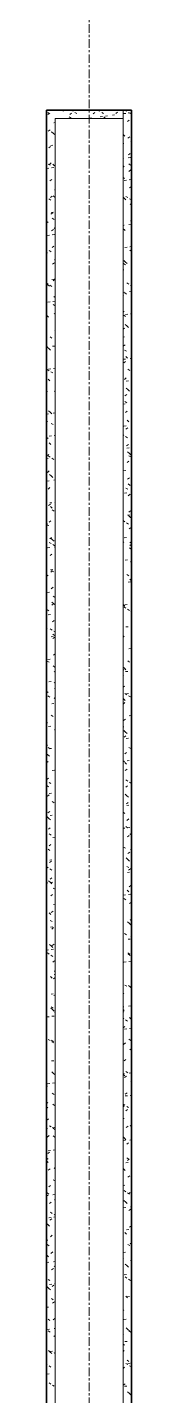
# Model space of a CAD drawing. Header units: millimetres. Extents: x -4948 to 42228, y -4856 to 69378.
# Drawn here: x 5446 to 5571, y 48299 to 50314 of the extents above; entities that cross this region are included whole.
import ezdxf

# ---------------------------------------------------------------- set-up
doc = ezdxf.new("R2010")
doc.units = ezdxf.units.MM
doc.linetypes.add('Линия сетки', pattern=[22.225, 12.7, -3.175, 3.175, -3.175])
for name, color, linetype, lineweight in [('A-WALL', 113, 'Continuous', 13), ('A-WALL-PATT', 111, 'Continuous', 13), ('I-WALL', 2, 'Continuous', 13), ('S-GRID', 1, 'Continuous', 30)]:
    doc.layers.add(name, color=color, linetype=linetype, lineweight=lineweight)

# ---------------------------------------------------------------- blocks, each defined once
blk = doc.blocks.new('27ELB-RD-AR-0000-BIM_rvt-1-1 этаж отм_ _0_000 лотки')
at = {"layer": 'A-WALL', "color": 252, "lineweight": 9}
for p, q in [((5558.9, 50192.1), (5558.9, 50179.6)), ((5558.9, 50192.1), (5558.9, 50179.6)), ((5558.9, 50179.6), (5458.9, 50179.6)), ((5458.9, 50179.6), (5458.9, 44592.1)), ((5558.9, 50179.6), (5558.9, 47562.1))]:
    blk.add_line(p, q, dxfattribs=at)
at = {"layer": 'A-WALL-PATT', "color": 252, "linetype": 'Continuous', "lineweight": 9}
for p, q in [((5469.5, 50192.1), (5471.4, 50190.4)), ((5482.8, 50192.1), (5485.4, 50190.4)), ((5519.8, 50192.1), (5520.6, 50191.4)), ((5522.4, 50192.1), (5525, 50190.5)), ((5562.1, 50192.1), (5564.5, 50190.6)), ((5570.2, 50192.1), (5571.3, 50191.1)), ((5571.3, 50191.1), (5571.3, 50191.1)), ((5571.3, 50191.1), (5571.4, 50191)), ((5448.1, 50185.7), (5450.8, 50187.8)), ((5448.4, 50188.7), (5451.2, 50186.9)), ((5457.2, 50173.4), (5458.9, 50173.7)), ((5479.9, 50182.5), (5482.4, 50180.2)), ((5480.6, 50185.6), (5483.2, 50187.6)), ((5488, 50188.8), (5490.8, 50187)), ((5509.1, 50180.3), (5512.4, 50180.7)), ((5514.9, 50186.8), (5517.6, 50188.9)), ((5525.5, 50182.4), (5528.9, 50182.9)), ((5527.5, 50188.9), (5530.3, 50187.1)), ((5530.8, 50182.1), (5533.1, 50179.9)), ((5533, 50183.4), (5536.3, 50183.9)), ((5533.1, 50179.9), (5533.1, 50179.9)), ((5533.1, 50179.9), (5533.5, 50179.6)), ((5543.3, 50184.8), (5546.6, 50185.2)), ((5548.1, 50187.2), (5550.8, 50189.3)), ((5559.7, 50187), (5563.1, 50187.4)), ((5565.3, 50175.3), (5568, 50177.4)), ((5567, 50188.9), (5569.9, 50187.1)), ((5567.2, 50187.9), (5570.5, 50188.4)), ((5448.9, 50161.3), (5451.6, 50163.3)), ((5453.3, 50160.3), (5456.1, 50158.5)), ((5454.4, 50159.8), (5456.7, 50157.6)), ((5456.7, 50157.6), (5456.7, 50157.6)), ((5456.7, 50157.6), (5458.9, 50155.7)), ((5458.7, 50156.9), (5458.9, 50156.8)), ((5558.9, 50156.3), (5559.1, 50156.1)), ((5559.1, 50156.1), (5559.1, 50156.1)), ((5559.1, 50156.1), (5561.6, 50153.8)), ((5566.1, 50150.9), (5568.8, 50152.9)), ((5449.7, 50136.8), (5452.4, 50138.8)), ((5452.5, 50139.9), (5455.8, 50140.4)), ((5558.9, 50143.6), (5559.9, 50143)), ((5570.2, 50145.9), (5571.4, 50144.9)), ((5446.4, 50121), (5447.1, 50120.4)), ((5448.6, 50112.8), (5451.5, 50111)), ((5450.5, 50112.3), (5453.2, 50114.4)), ((5455.6, 50112.5), (5458.1, 50110.2)), ((5558.9, 50121.1), (5559.7, 50121.2)), ((5558.9, 50110.2), (5560.5, 50108.7)), ((5566.7, 50122.1), (5570, 50122.5)), ((5566.9, 50126.4), (5569.6, 50128.4)), ((5567.3, 50113), (5570.1, 50111.2)), ((5446.4, 50106.3), (5449.7, 50106.7)), ((5451.3, 50087.9), (5454, 50089.9)), ((5453.8, 50107.2), (5457.2, 50107.7)), ((5558.9, 50093.1), (5561.1, 50091.7)), ((5560.7, 50088.4), (5564, 50088.9)), ((5567.7, 50101.9), (5570.4, 50104)), ((5568.1, 50089.4), (5571.4, 50089.8)), ((5570.7, 50099.4), (5571.4, 50098.7)), ((5458.1, 50074.9), (5458.9, 50075)), ((5568.5, 50077.5), (5571.2, 50079.5)), ((5446.4, 50063.7), (5447.4, 50063.1)), ((5449.9, 50061.4), (5452.7, 50059.6)), ((5452.1, 50063.4), (5454.8, 50065.4)), ((5456.1, 50065.9), (5458.5, 50063.8)), ((5458.5, 50063.8), (5458.5, 50063.8)), ((5458.5, 50063.8), (5458.9, 50063.4)), ((5558.9, 50064.1), (5560.9, 50062.2)), ((5558.9, 50055.3), (5559.3, 50055.4)), ((5560.9, 50062.2), (5560.9, 50062.2)), ((5560.9, 50062.2), (5563.3, 50060)), ((5563.2, 50065.1), (5566, 50063.3)), ((5568.5, 50061.7), (5571.4, 50059.9)), ((5569.3, 50053), (5571.4, 50054.6)), ((5446.4, 50040.5), (5446.4, 50040.5)), ((5446.4, 50028.7), (5448.8, 50026.5)), ((5452.9, 50038.9), (5455.6, 50041)), ((5453.4, 50041.4), (5456.7, 50041.9)), ((5454.8, 50033.1), (5457.6, 50031.3)), ((5570.1, 50028.5), (5571.4, 50029.5)), ((5447.3, 50007.7), (5450.7, 50008.2)), ((5453.7, 50014.4), (5456.4, 50016.5)), ((5454.8, 50008.7), (5458.1, 50009.2)), ((5457.4, 50018.7), (5458.9, 50017.3)), ((5558.9, 50022.4), (5560.7, 50022.7)), ((5558.9, 50017.3), (5561.3, 50015.7)), ((5559.8, 50017.1), (5562.2, 50014.8)), ((5567.7, 50023.6), (5571, 50024)), ((5454.5, 49990), (5457.2, 49992)), ((5561.6, 49989.9), (5564.9, 49990.3)), ((5569, 49990.9), (5571.4, 49991.2)), ((5570.9, 50004), (5571.4, 50004.4)), ((5446.4, 49982.6), (5447.7, 49981.4)), ((5450.1, 49985.5), (5453, 49983.7)), ((5457.9, 49972.1), (5458.9, 49971.2)), ((5560.3, 49970.5), (5562.6, 49968.4)), ((5562.6, 49968.4), (5562.6, 49968.4)), ((5562.6, 49968.4), (5565.1, 49966.1)), ((5568.8, 49985.7), (5571.4, 49984.1)), ((5455.3, 49965.5), (5458, 49967.5)), ((5558.9, 49956.7), (5560.2, 49956.8)), ((5559.7, 49966.2), (5562.6, 49964.4)), ((5446.4, 49941.8), (5447.3, 49942)), ((5446.4, 49937.4), (5448.8, 49935.8)), ((5446.4, 49936.5), (5448.1, 49934.9)), ((5448.1, 49934.9), (5448.1, 49934.9)), ((5448.1, 49934.9), (5450.5, 49932.7)), ((5451.4, 49934.2), (5454.2, 49932.4)), ((5454.3, 49942.9), (5457.7, 49943.3)), ((5456.1, 49941), (5458.8, 49943.1)), ((5564.6, 49937.8), (5567.5, 49936)), ((5570, 49934.4), (5571.4, 49933.5)), ((5448.3, 49909.2), (5451.6, 49909.7)), ((5455.7, 49910.2), (5458.9, 49910.6)), ((5456.9, 49916.6), (5458.9, 49918.1)), ((5558.9, 49923.8), (5561.6, 49924.1)), ((5558.9, 49919.5), (5559.6, 49920.1)), ((5561.5, 49923.2), (5564, 49921)), ((5568.6, 49925.1), (5571.4, 49925.4)), ((5447, 49889.8), (5449.4, 49887.5)), ((5456.3, 49905.8), (5458.9, 49904.1)), ((5457.7, 49892.1), (5458.9, 49893)), ((5558.9, 49894.5), (5560.4, 49895.6)), ((5560, 49890.2), (5562.8, 49888.4)), ((5562.6, 49891.4), (5565.9, 49891.8)), ((5570, 49892.4), (5571.4, 49892.5)), ((5446.4, 49876.1), (5446.9, 49876.2)), ((5458.5, 49867.6), (5458.9, 49867.9)), ((5558.9, 49869.4), (5561.2, 49871.2)), ((5562, 49876.7), (5564.3, 49874.5)), ((5564.3, 49874.5), (5564.3, 49874.5)), ((5564.3, 49874.5), (5566.8, 49872.3)), ((5451.6, 49858.2), (5454.4, 49856.4)), ((5558.9, 49858), (5561.2, 49858.3)), ((5570.2, 49858.4), (5571.4, 49857.7)), ((5446.4, 49843.2), (5448.3, 49843.5)), ((5447.5, 49843.2), (5449.8, 49841.1)), ((5449.8, 49841.1), (5449.8, 49841.1)), ((5449.8, 49841.1), (5452.3, 49838.8)), ((5455.3, 49844.4), (5458.6, 49844.8)), ((5559.3, 49844.7), (5562, 49846.7)), ((5561.2, 49838.9), (5564.1, 49837.1)), ((5563.2, 49829.4), (5565.7, 49827.1)), ((5569.5, 49826.5), (5571.4, 49826.8)), ((5447.5, 49810.3), (5450.3, 49808.5)), ((5449.2, 49810.7), (5452.6, 49811.1)), ((5452.8, 49806.9), (5455.7, 49805.1)), ((5456.7, 49811.7), (5458.9, 49812)), ((5559.2, 49825.2), (5562.5, 49825.6)), ((5560.1, 49820.2), (5562.8, 49822.2)), ((5566.1, 49810.5), (5569, 49808.7)), ((5448.7, 49796), (5451.2, 49793.7)), ((5560.9, 49795.7), (5563.6, 49797.8)), ((5563.5, 49792.9), (5566.8, 49793.3)), ((5570.9, 49793.8), (5571.4, 49793.9)), ((5446.4, 49783.1), (5446.4, 49783.1)), ((5446.4, 49777.4), (5447.8, 49777.6)), ((5457.7, 49778.5), (5458.9, 49777.8)), ((5561.7, 49771.2), (5564.4, 49773.3)), ((5563.7, 49782.8), (5566.1, 49780.7)), ((5566.1, 49780.7), (5566.1, 49780.7)), ((5566.1, 49780.7), (5568.5, 49778.4)), ((5446.4, 49758), (5447.2, 49758.6)), ((5449.2, 49749.4), (5451.5, 49747.2)), ((5451.5, 49747.2), (5451.5, 49747.2)), ((5451.5, 49747.2), (5454, 49745)), ((5456.2, 49745.9), (5458.9, 49746.2)), ((5558.9, 49759.4), (5562.1, 49759.8)), ((5561.5, 49762.9), (5564.3, 49761.1)), ((5562.5, 49746.8), (5565.2, 49748.8)), ((5446.4, 49744.6), (5449.2, 49744.9)), ((5446.4, 49732.9), (5448, 49734.2)), ((5453.1, 49730.9), (5455.9, 49729.1)), ((5560.2, 49726.7), (5563.5, 49727.1)), ((5565, 49735.5), (5567.4, 49733.3)), ((5570.5, 49728), (5571.4, 49728.1)), ((5446.4, 49709.9), (5446.9, 49709.6)), ((5446.4, 49707.8), (5448.8, 49709.7)), ((5450.2, 49712.2), (5453.5, 49712.6)), ((5457.6, 49713.2), (5458.9, 49713.3)), ((5558.9, 49714.1), (5560.2, 49713.2)), ((5562.7, 49711.6), (5565.5, 49709.8)), ((5563.3, 49722.3), (5566, 49724.3)), ((5450.4, 49702.1), (5452.9, 49699.8)), ((5564.1, 49697.8), (5566.8, 49699.9)), ((5564.4, 49694.3), (5567.8, 49694.8)), ((5565.5, 49689), (5567.8, 49686.8)), ((5567.8, 49686.8), (5567.8, 49686.8)), ((5567.8, 49686.8), (5570.3, 49684.6)), ((5446.4, 49678.8), (5448.8, 49679.1)), ((5447, 49683.2), (5449.6, 49685.2)), ((5449, 49683), (5451.8, 49681.2)), ((5454.3, 49679.6), (5457.1, 49677.8)), ((5564.9, 49673.4), (5567.6, 49675.4)), ((5567.6, 49683.2), (5570.4, 49681.4)), ((5446.8, 49646), (5450.2, 49646.4)), ((5447.8, 49658.7), (5450.4, 49660.8)), ((5450.9, 49655.5), (5453.3, 49653.4)), ((5453.3, 49653.4), (5453.3, 49653.4)), ((5453.3, 49653.4), (5455.7, 49651.1)), ((5457.2, 49647.3), (5458.9, 49647.6)), ((5559.7, 49660.8), (5563, 49661.3)), ((5565.7, 49648.9), (5568.4, 49650.9)), ((5446.4, 49634.1), (5447.1, 49633.6)), ((5448.6, 49634.2), (5451.2, 49636.3)), ((5561.1, 49628.1), (5564.4, 49628.6)), ((5562.9, 49635.7), (5565.8, 49633.9)), ((5566.5, 49624.4), (5569.2, 49626.5)), ((5566.7, 49641.7), (5569.2, 49639.4)), ((5449.4, 49609.8), (5452, 49611.8)), ((5451.1, 49613.7), (5454.4, 49614.1)), ((5452.2, 49608.3), (5454.6, 49606)), ((5458.5, 49614.6), (5458.9, 49614.7)), ((5450.2, 49585.3), (5452.8, 49587.3)), ((5454.6, 49603.6), (5457.4, 49601.8)), ((5558.9, 49587.7), (5561.7, 49585.9)), ((5565.4, 49595.8), (5568.7, 49596.3)), ((5567.2, 49595.1), (5569.5, 49593)), ((5567.3, 49600), (5570, 49602)), ((5569.5, 49593), (5569.5, 49593)), ((5569.5, 49593), (5571.4, 49591.3)), ((5446.4, 49583.6), (5448.4, 49582.3)), ((5446.4, 49580.1), (5449.7, 49580.6)), ((5564.2, 49584.3), (5567, 49582.5)), ((5568.1, 49575.5), (5570.8, 49577.5)), ((5447.8, 49547.4), (5451.1, 49547.9)), ((5450.4, 49555.7), (5453.3, 49553.9)), ((5451, 49560.8), (5453.6, 49562.9)), ((5452.7, 49561.7), (5455, 49559.5)), ((5455, 49559.5), (5455, 49559.5)), ((5455, 49559.5), (5457.5, 49557.3)), ((5455.8, 49552.3), (5458.6, 49550.5)), ((5458.1, 49548.8), (5458.9, 49548.9)), ((5558.9, 49556.6), (5559.9, 49555.7)), ((5560.7, 49562.3), (5564, 49562.7)), ((5568.4, 49547.8), (5570.9, 49545.6)), ((5568.9, 49551), (5571.4, 49552.9)), ((5569.1, 49555.9), (5571.4, 49554.5)), ((5451.8, 49536.4), (5454.4, 49538.4)), ((5562, 49529.6), (5565.4, 49530)), ((5569.7, 49526.5), (5571.4, 49527.8)), ((5446.4, 49507.8), (5448.6, 49506.4)), ((5452.1, 49515.1), (5455.4, 49515.6)), ((5452.6, 49511.9), (5455.2, 49513.9)), ((5453.9, 49514.4), (5456.4, 49512.1)), ((5564.4, 49508.4), (5567.3, 49506.6)), ((5453.4, 49487.4), (5456, 49489.5)), ((5566.3, 49497.3), (5569.7, 49497.7)), ((5568.9, 49501.3), (5571.3, 49499.1)), ((5570.5, 49502.1), (5571.4, 49502.7)), ((5571.3, 49499.1), (5571.3, 49499.1)), ((5571.3, 49499.1), (5571.4, 49499)), ((5447.3, 49481.6), (5450.7, 49482.1)), ((5454.2, 49463), (5456.8, 49465)), ((5454.4, 49467.8), (5456.7, 49465.7)), ((5456, 49476.4), (5458.9, 49474.6)), ((5456.7, 49465.7), (5456.7, 49465.7)), ((5456.7, 49465.7), (5458.9, 49463.7)), ((5558.9, 49464.4), (5559.1, 49464.1)), ((5559.1, 49464.1), (5559.1, 49464.1)), ((5559.1, 49464.1), (5561.6, 49461.8)), ((5561.6, 49463.8), (5564.9, 49464.2)), ((5571.3, 49477.6), (5571.4, 49477.6)), ((5447, 49456.8), (5449.8, 49455)), ((5448.7, 49448.9), (5452, 49449.4)), ((5560.3, 49460.5), (5563.1, 49458.7)), ((5565.7, 49457.1), (5568.5, 49455.3)), ((5570.2, 49454), (5571.4, 49452.9)), ((5446.4, 49429.1), (5447.1, 49428.4)), ((5451.9, 49428.4), (5454.7, 49426.6)), ((5455, 49438.5), (5457.6, 49440.5)), ((5457.3, 49425), (5458.9, 49424)), ((5558.9, 49430.5), (5558.9, 49430.5)), ((5563, 49431.1), (5566.3, 49431.5)), ((5570.6, 49428.7), (5571.4, 49428.2)), ((5453, 49416.6), (5456.3, 49417)), ((5455.6, 49420.6), (5458.1, 49418.3)), ((5455.8, 49414), (5458.4, 49416.1)), ((5558.9, 49418.2), (5560.5, 49416.7)), ((5570.7, 49407.4), (5571.4, 49406.8)), ((5448.3, 49383.1), (5451.6, 49383.5)), ((5456.6, 49389.5), (5458.9, 49391.3)), ((5558.9, 49392.8), (5559.3, 49393.1)), ((5567.3, 49398.8), (5570.6, 49399.2)), ((5447.3, 49380.9), (5450.1, 49379.1)), ((5456.1, 49374), (5458.5, 49371.8)), ((5457.4, 49365.1), (5458.9, 49366.2)), ((5458.5, 49371.8), (5458.5, 49371.8)), ((5458.5, 49371.8), (5458.9, 49371.5)), ((5558.9, 49372.1), (5560.9, 49370.3)), ((5558.9, 49367.7), (5560.1, 49368.6)), ((5560.9, 49370.3), (5560.9, 49370.3)), ((5560.9, 49370.3), (5563.3, 49368)), ((5562.5, 49365.3), (5565.9, 49365.7)), ((5565.9, 49381.1), (5568.7, 49379.3)), ((5449.7, 49350.4), (5453, 49350.8)), ((5457.5, 49349.1), (5458.9, 49348.2)), ((5558.9, 49360.3), (5559.7, 49359.8)), ((5558.9, 49342.6), (5560.9, 49344.1)), ((5446.4, 49336.8), (5448.8, 49334.6)), ((5448.5, 49329.6), (5451.3, 49327.8)), ((5457.4, 49326.7), (5458.9, 49325.3)), ((5458.2, 49340.6), (5458.9, 49341.1)), ((5558.9, 49331.9), (5559.8, 49332)), ((5559.8, 49325.1), (5562.2, 49322.9)), ((5561.8, 49333.2), (5564.6, 49331.4)), ((5563.9, 49332.6), (5567.2, 49333)), ((5567.1, 49329.8), (5570, 49328)), ((5454, 49318.1), (5457.3, 49318.5)), ((5559, 49317.6), (5561.7, 49319.7)), ((5446.4, 49290.7), (5447.7, 49289.4)), ((5449.2, 49284.6), (5452.5, 49285)), ((5453.4, 49301.2), (5456.2, 49299.4)), ((5458.7, 49297.8), (5458.9, 49297.7)), ((5558.9, 49284.5), (5560, 49283.8)), ((5559.8, 49293.2), (5562.5, 49295.2)), ((5568.2, 49300.2), (5571.4, 49300.7)), ((5446.4, 49281.4), (5447.1, 49281.9)), ((5457.9, 49280.1), (5458.9, 49279.2)), ((5560.3, 49278.6), (5562.6, 49276.4)), ((5560.6, 49268.7), (5563.3, 49270.7)), ((5562.6, 49276.4), (5562.6, 49276.4)), ((5562.6, 49276.4), (5565.1, 49274.1)), ((5563.5, 49266.7), (5566.8, 49267.2)), ((5446.4, 49256.3), (5447.9, 49257.5)), ((5446.4, 49251.3), (5446.5, 49251.3)), ((5446.4, 49244.5), (5448.1, 49243)), ((5448.1, 49243), (5448.1, 49243)), ((5448.1, 49243), (5450.5, 49240.7)), ((5448.7, 49253.6), (5451.6, 49251.8)), ((5450.6, 49251.9), (5453.9, 49252.3)), ((5561.4, 49244.2), (5564.1, 49246.3)), ((5567.4, 49253.8), (5570.2, 49252)), ((5446.4, 49231.2), (5448.7, 49233)), ((5558.9, 49234), (5561.2, 49232.5)), ((5558.9, 49233.2), (5560.8, 49233.5)), ((5561.5, 49231.3), (5564, 49229)), ((5564.9, 49234), (5568.2, 49234.5)), ((5446.4, 49204.6), (5447.4, 49203.9)), ((5446.9, 49206.5), (5449.5, 49208.5)), ((5450, 49202.3), (5452.8, 49200.5)), ((5454.9, 49219.6), (5458.2, 49220)), ((5562.2, 49219.7), (5564.9, 49221.8)), ((5563.3, 49205.9), (5566.1, 49204.1)), ((5568.6, 49202.5), (5571.4, 49200.7)), ((5447, 49197.8), (5449.4, 49195.6)), ((5447.7, 49182), (5450.3, 49184.1)), ((5450.2, 49186.1), (5453.5, 49186.5)), ((5562, 49184.7), (5564.3, 49182.6)), ((5563, 49195.3), (5565.7, 49197.3)), ((5564.3, 49182.6), (5564.3, 49182.6)), ((5564.3, 49182.6), (5566.8, 49180.3)), ((5569.2, 49201.7), (5571.4, 49202)), ((5454.9, 49173.9), (5457.7, 49172.1)), ((5563.8, 49170.8), (5566.5, 49172.8)), ((5564.4, 49168.2), (5567.7, 49168.7)), ((5446.4, 49152.7), (5447.5, 49152.8)), ((5447.5, 49151.3), (5449.8, 49149.1)), ((5448.5, 49157.6), (5451.1, 49159.6)), ((5449.8, 49149.1), (5449.8, 49149.1)), ((5449.8, 49149.1), (5452.3, 49146.9)), ((5451.5, 49153.4), (5454.9, 49153.8)), ((5558.9, 49158.2), (5561.4, 49156.5)), ((5564.6, 49146.3), (5567.3, 49148.4)), ((5449.3, 49133.1), (5451.9, 49135.1)), ((5450.2, 49126.3), (5453, 49124.5)), ((5558.9, 49134.6), (5561.7, 49135)), ((5563.2, 49137.4), (5565.7, 49135.2)), ((5565.4, 49121.9), (5568.1, 49123.9)), ((5565.8, 49135.5), (5569.1, 49136)), ((5568.9, 49126.5), (5571.4, 49124.9)), ((5448.7, 49104), (5451.2, 49101.7)), ((5450.1, 49108.6), (5452.7, 49110.7)), ((5455.8, 49121), (5458.9, 49121.4)), ((5559.8, 49107), (5562.7, 49105.2)), ((5570.1, 49103.2), (5571.4, 49103.4)), ((5450.9, 49084.1), (5453.5, 49086.2)), ((5451.1, 49087.5), (5454.4, 49088)), ((5563.7, 49090.9), (5566.1, 49088.7)), ((5566.1, 49088.7), (5566.1, 49088.7)), ((5566.1, 49088.7), (5568.5, 49086.4)), ((5566.2, 49097.4), (5568.9, 49099.4)), ((5446.4, 49078.2), (5448.9, 49076.6)), ((5451.4, 49075), (5454.3, 49073.2)), ((5451.7, 49059.7), (5454.3, 49061.7)), ((5564.7, 49078.6), (5567.6, 49076.8)), ((5565.4, 49069.7), (5568.7, 49070.1)), ((5567, 49072.9), (5569.7, 49075)), ((5570.1, 49075.2), (5571.4, 49074.4)), ((5446.4, 49054), (5448.4, 49054.3)), ((5449.2, 49057.4), (5451.5, 49055.3)), ((5451.5, 49055.3), (5451.5, 49055.3)), ((5451.5, 49055.3), (5454, 49053)), ((5452.5, 49054.8), (5455.8, 49055.3)), ((5456.3, 49046.6), (5458.9, 49045)), ((5565, 49043.6), (5567.4, 49041.3)), ((5567.8, 49048.5), (5570.5, 49050.5)), ((5452.5, 49035.2), (5455.1, 49037.2)), ((5456.8, 49022.5), (5458.9, 49022.8)), ((5559.3, 49036), (5562.7, 49036.5)), ((5560.1, 49031.1), (5562.9, 49029.3)), ((5566.8, 49037), (5570.1, 49037.4)), ((5568.6, 49024), (5571.3, 49026)), ((5450.4, 49010.1), (5452.9, 49007.9)), ((5453.3, 49010.7), (5455.9, 49012.8)), ((5569.4, 48999.5), (5571.4, 49001)), ((5571.1, 49004.7), (5571.4, 49004.7)), ((5451.7, 48999), (5454.5, 48997.2)), ((5452, 48989), (5455.4, 48989.4)), ((5454.1, 48986.3), (5456.7, 48988.3)), ((5565.5, 48997), (5567.8, 48994.9)), ((5567.8, 48994.9), (5567.8, 48994.9)), ((5567.8, 48994.9), (5570.3, 48992.6)), ((5570.3, 48999.2), (5571.4, 48998.6)), ((5450.9, 48963.6), (5453.3, 48961.4)), ((5453.3, 48961.4), (5453.3, 48961.4)), ((5453.3, 48961.4), (5455.7, 48959.2)), ((5454.9, 48961.8), (5457.5, 48963.8)), ((5558.9, 48970.2), (5559.3, 48970.2)), ((5561.3, 48979.7), (5564.1, 48977.9)), ((5566.3, 48971.2), (5569.6, 48971.6)), ((5570.2, 48975), (5571.4, 48975.9)), ((5446.4, 48955.4), (5449.3, 48955.8)), ((5447.6, 48951.1), (5450.4, 48949.3)), ((5452.9, 48947.7), (5455.7, 48945.9)), ((5453.4, 48956.3), (5456.8, 48956.7)), ((5566.2, 48951.3), (5569, 48949.5)), ((5566.7, 48949.7), (5569.2, 48947.5)), ((5571, 48950.6), (5571.4, 48950.8)), ((5455.7, 48937.3), (5458.3, 48939.4)), ((5457.7, 48924), (5458.9, 48924.1)), ((5560.3, 48937.5), (5563.6, 48937.9)), ((5567.7, 48938.5), (5571, 48938.9)), ((5452.2, 48916.3), (5454.6, 48914)), ((5456.5, 48912.8), (5458.9, 48914.7)), ((5457.8, 48919.3), (5458.9, 48918.7)), ((5558.9, 48916.2), (5559.2, 48916.4)), ((5558.9, 48904.4), (5558.9, 48904.4)), ((5561.6, 48903.8), (5564.4, 48902)), ((5567.2, 48903.2), (5569.5, 48901)), ((5569.5, 48901), (5569.5, 48901)), ((5569.5, 48901), (5571.4, 48899.3)), ((5453, 48890.5), (5456.3, 48890.9)), ((5457.3, 48888.4), (5458.9, 48889.6)), ((5558.9, 48891.1), (5560, 48891.9)), ((5452.7, 48869.7), (5455, 48867.6)), ((5453.2, 48871.8), (5456, 48869.9)), ((5455, 48867.6), (5455, 48867.6)), ((5455, 48867.6), (5457.5, 48865.3)), ((5458.1, 48863.9), (5458.9, 48864.5)), ((5558.9, 48871.5), (5560.2, 48871.7)), ((5558.9, 48866), (5560.8, 48867.4)), ((5558.9, 48864.7), (5559.9, 48863.7)), ((5567.2, 48872.6), (5570.6, 48873.1)), ((5446.4, 48850.8), (5447, 48850.4)), ((5447, 48856.8), (5450.3, 48857.2)), ((5454.4, 48857.8), (5457.7, 48858.2)), ((5558.9, 48855), (5560.3, 48854.1)), ((5558.9, 48840.9), (5561.6, 48843)), ((5561.2, 48839), (5564.6, 48839.4)), ((5562.8, 48852.4), (5565.6, 48850.6)), ((5568.4, 48855.9), (5570.9, 48853.6)), ((5568.6, 48839.9), (5571.4, 48840.3)), ((5449, 48823.8), (5451.9, 48822)), ((5453.9, 48822.4), (5456.4, 48820.2)), ((5454.4, 48820.4), (5457.2, 48818.6)), ((5458.7, 48825.5), (5458.9, 48825.5)), ((5567.7, 48824.1), (5570.5, 48822.3)), ((5558.9, 48805.8), (5559.8, 48805.9)), ((5559.7, 48816.5), (5562.4, 48818.5)), ((5568.9, 48809.3), (5571.3, 48807.2)), ((5571.3, 48807.2), (5571.3, 48807.2)), ((5571.3, 48807.2), (5571.4, 48807.1)), ((5446.4, 48791), (5446.9, 48791)), ((5446.4, 48779.7), (5446.8, 48780)), ((5453.9, 48792), (5457.3, 48792.4)), ((5560.5, 48792), (5563.2, 48794)), ((5446.4, 48775), (5447.2, 48774.5)), ((5454.4, 48775.9), (5456.7, 48773.7)), ((5455.3, 48759.3), (5458.6, 48759.7)), ((5456.7, 48773.7), (5456.7, 48773.7)), ((5456.7, 48773.7), (5458.9, 48771.8)), ((5558.9, 48772.9), (5561.2, 48773.2)), ((5558.9, 48772.4), (5559.1, 48772.2)), ((5559.1, 48772.2), (5559.1, 48772.2)), ((5559.1, 48772.2), (5561.6, 48769.9)), ((5561.3, 48767.5), (5564, 48769.6)), ((5563, 48776.5), (5565.9, 48774.7)), ((5568.2, 48774.1), (5571.4, 48774.5)), ((5570.2, 48762), (5571.4, 48760.9)), ((5446.4, 48754.6), (5447.6, 48755.5)), ((5447.9, 48758.3), (5451.2, 48758.7)), ((5454.6, 48744.5), (5457.5, 48742.7)), ((5562.1, 48743.1), (5564.8, 48745.1)), ((5562.2, 48740.5), (5565.5, 48740.9)), ((5569.6, 48741.4), (5571.4, 48741.7)), ((5446.4, 48737.1), (5447.1, 48736.5)), ((5446.4, 48729.5), (5448.4, 48731)), ((5446.4, 48725.2), (5446.5, 48725.2)), ((5446.4, 48724.5), (5448.4, 48723.1)), ((5455.6, 48728.6), (5458.1, 48726.3)), ((5558.9, 48728.6), (5561.7, 48726.8)), ((5558.9, 48726.3), (5560.5, 48724.8)), ((5562.9, 48718.6), (5565.6, 48720.6)), ((5564.3, 48725.2), (5567.1, 48723.4)), ((5446.5, 48704.5), (5449.2, 48706.6)), ((5558.9, 48707.1), (5560.7, 48707.4)), ((5570.7, 48715.5), (5571.4, 48714.8)), ((5446.4, 48692.3), (5447.9, 48692.5)), ((5447.3, 48680), (5450, 48682.1)), ((5450.5, 48696.6), (5453.3, 48694.8)), ((5454.9, 48693.4), (5458.2, 48693.9)), ((5455.9, 48693.1), (5458.7, 48691.3)), ((5456.1, 48682), (5458.5, 48679.9)), ((5458.5, 48679.9), (5458.5, 48679.9)), ((5458.5, 48679.9), (5458.9, 48679.5)), ((5558.9, 48680.1), (5560.9, 48678.3)), ((5560.9, 48678.3), (5560.9, 48678.3)), ((5560.9, 48678.3), (5563.3, 48676)), ((5563.7, 48694.1), (5566.4, 48696.2)), ((5569.2, 48696.8), (5571.4, 48695.4)), ((5448.9, 48659.8), (5452.2, 48660.2)), ((5456.3, 48660.7), (5458.9, 48661.1)), ((5558.9, 48674.2), (5562.1, 48674.7)), ((5564.5, 48669.6), (5567.2, 48671.7)), ((5569.1, 48675.6), (5571.4, 48675.9)), ((5446.4, 48648.7), (5448.7, 48647.2)), ((5446.4, 48644.8), (5448.8, 48642.6)), ((5448.1, 48655.6), (5450.8, 48657.6)), ((5563.1, 48641.9), (5566.4, 48642.4)), ((5564.5, 48649.2), (5567.3, 48647.4)), ((5565.3, 48645.2), (5568, 48647.2)), ((5570.5, 48642.9), (5571.4, 48643)), ((5446.4, 48626.6), (5447.4, 48626.7)), ((5448.9, 48631.1), (5451.6, 48633.1)), ((5457.4, 48634.7), (5458.9, 48633.4)), ((5559.8, 48633.2), (5562.2, 48630.9)), ((5566.1, 48620.7), (5568.8, 48622.7)), ((5446.4, 48598.7), (5447.7, 48597.5)), ((5447.1, 48597.7), (5449.9, 48595.9)), ((5449.7, 48606.6), (5452.4, 48608.7)), ((5456.1, 48617.2), (5458.9, 48615.4)), ((5558.9, 48608.5), (5561.7, 48608.9)), ((5560.4, 48601.3), (5563.2, 48599.5)), ((5565.7, 48597.9), (5568.6, 48596.1)), ((5566.9, 48596.2), (5569.6, 48598.3)), ((5446.4, 48593.7), (5448.8, 48594)), ((5450.5, 48582.2), (5453.2, 48584.2)), ((5455.8, 48594.9), (5458.9, 48595.3)), ((5457.9, 48588.2), (5458.9, 48587.2)), ((5560.2, 48586.6), (5562.6, 48584.5)), ((5562.6, 48584.5), (5562.6, 48584.5)), ((5562.6, 48584.5), (5565.1, 48582.2)), ((5449.8, 48561.2), (5453.1, 48561.7)), ((5451.3, 48557.7), (5454, 48559.7)), ((5452, 48569.3), (5454.8, 48567.5)), ((5457.2, 48562.2), (5458.9, 48562.4)), ((5457.4, 48565.9), (5458.9, 48564.9)), ((5559.8, 48575.7), (5563.1, 48576.2)), ((5567.7, 48571.8), (5570.4, 48573.8)), ((5570.1, 48577.1), (5571.4, 48577.2)), ((5570.6, 48569.5), (5571.4, 48569)), ((5446.4, 48552.6), (5448.1, 48551)), ((5448.1, 48551), (5448.1, 48551)), ((5448.1, 48551), (5450.5, 48548.8)), ((5561.5, 48539.3), (5564, 48537.1)), ((5564.1, 48543.4), (5567.4, 48543.8)), ((5568.5, 48547.3), (5571.2, 48549.3)), ((5446.4, 48527.9), (5448.4, 48528.2)), ((5447.3, 48521.7), (5450.2, 48519.9)), ((5452.1, 48533.2), (5454.8, 48535.3)), ((5566, 48521.9), (5568.8, 48520.1)), ((5569.3, 48522.8), (5571.4, 48524.4)), ((5447, 48505.9), (5449.4, 48503.6)), ((5452.9, 48508.7), (5455.6, 48510.8)), ((5558.9, 48501.2), (5559.8, 48500.6)), ((5559.3, 48509.9), (5562.6, 48510.3)), ((5570.1, 48498.3), (5571.4, 48499.3)), ((5446.4, 48495), (5449.8, 48495.5)), ((5453.7, 48484.3), (5456.4, 48486.3)), ((5456.8, 48496.4), (5458.9, 48496.7)), ((5457.6, 48489.9), (5458.9, 48489.1)), ((5560.7, 48477.2), (5564, 48477.6)), ((5562, 48492.8), (5564.3, 48490.6)), ((5564.3, 48490.6), (5564.3, 48490.6)), ((5564.3, 48490.6), (5566.8, 48488.3)), ((5571, 48478.6), (5571.4, 48478.6)), ((5447.5, 48459.3), (5449.8, 48457.2)), ((5448.6, 48470.4), (5451.4, 48468.6)), ((5449.8, 48457.2), (5449.8, 48457.2)), ((5449.8, 48457.2), (5452.3, 48454.9)), ((5450.7, 48462.7), (5454.1, 48463.2)), ((5454.5, 48459.8), (5457.2, 48461.8)), ((5458.1, 48463.7), (5458.9, 48463.8)), ((5561.9, 48474), (5564.7, 48472.2)), ((5567.2, 48470.6), (5570.1, 48468.8)), ((5570.9, 48473.9), (5571.4, 48474.2)), ((5453.5, 48442), (5456.3, 48440.2)), ((5455.3, 48435.3), (5458, 48437.4)), ((5458.8, 48438.6), (5458.9, 48438.6)), ((5563.2, 48445.5), (5565.7, 48443.2)), ((5565, 48444.9), (5568.3, 48445.3)), ((5446.4, 48429.3), (5449.3, 48429.7)), ((5558.9, 48425.4), (5560, 48424.6)), ((5447.4, 48396.5), (5450.7, 48397)), ((5448.7, 48412), (5451.2, 48409.8)), ((5456.1, 48410.9), (5458.8, 48412.9)), ((5457.7, 48397.9), (5458.9, 48398)), ((5560.3, 48411.4), (5563.6, 48411.8)), ((5563.7, 48398.9), (5566.1, 48396.8)), ((5566.1, 48396.8), (5566.1, 48396.8)), ((5566.1, 48396.8), (5568.5, 48394.5)), ((5448.8, 48394.4), (5451.6, 48392.6)), ((5456.9, 48386.4), (5458.9, 48387.9)), ((5558.9, 48389.4), (5559.6, 48389.9)), ((5561.6, 48378.7), (5565, 48379.1)), ((5567.5, 48394.6), (5570.3, 48392.8)), ((5449.2, 48365.5), (5451.5, 48363.3)), ((5451.5, 48363.3), (5451.5, 48363.3)), ((5451.5, 48363.3), (5454, 48361)), ((5451.7, 48364.2), (5455, 48364.6)), ((5457.7, 48361.9), (5458.9, 48362.8)), ((5558.9, 48374.9), (5561.3, 48373.3)), ((5558.9, 48364.3), (5560.4, 48365.5)), ((5446.4, 48345.5), (5447.5, 48344.7)), ((5450.1, 48343.1), (5452.9, 48341.3)), ((5458.5, 48337.5), (5458.9, 48337.7)), ((5558.9, 48339.2), (5561.2, 48341)), ((5563.3, 48346.7), (5566.2, 48344.9)), ((5565, 48351.6), (5567.4, 48349.4)), ((5566, 48346.4), (5569.3, 48346.8)), ((5568.7, 48343.3), (5571.4, 48341.6)), ((5446.9, 48330.7), (5450.3, 48331.1)), ((5450.4, 48318.2), (5452.9, 48315.9)), ((5559.3, 48314.5), (5562, 48316.5)), ((5455, 48314.7), (5457.8, 48312.9)), ((5458.6, 48299.3), (5458.9, 48299.4)), ((5561.2, 48312.9), (5564.5, 48313.3)), ((5565.5, 48305), (5567.8, 48302.9)), ((5567.8, 48302.9), (5567.8, 48302.9)), ((5567.8, 48302.9), (5570.3, 48300.6))]:
    blk.add_line(p, q, dxfattribs=at)
at = {"layer": 'I-WALL', "color": 252, "lineweight": 35}
for p, q in [((5458.9, 50192.1), (5446.4, 50192.1)), ((5446.4, 50192.1), (5446.4, 44592.1)), ((5558.9, 50192.1), (5458.9, 50192.1)), ((5571.4, 50192.1), (5558.9, 50192.1)), ((5571.4, 47574.6), (5571.4, 50192.1))]:
    blk.add_line(p, q, dxfattribs=at)
blk = doc.blocks.new('27ELB-RD-KR2-0000-BIM_rvt-1-1 этаж отм_ _0_000 лотки')
at = {"layer": 'S-GRID', "color": 252, "linetype": 'Линия сетки', "lineweight": 9}
blk.add_line((5508.9, -4856.4), (5508.9, 68377.9), dxfattribs=at)

msp = doc.modelspace()

# ---------------------------------------------------------------- block references
at = {"lineweight": 5}
for name in ['27ELB-RD-KR2-0000-BIM_rvt-1-1 этаж отм_ _0_000 лотки', '27ELB-RD-AR-0000-BIM_rvt-1-1 этаж отм_ _0_000 лотки']:
    msp.add_blockref(name, (0, 0), dxfattribs=at)

doc.saveas('drawing.dxf')
